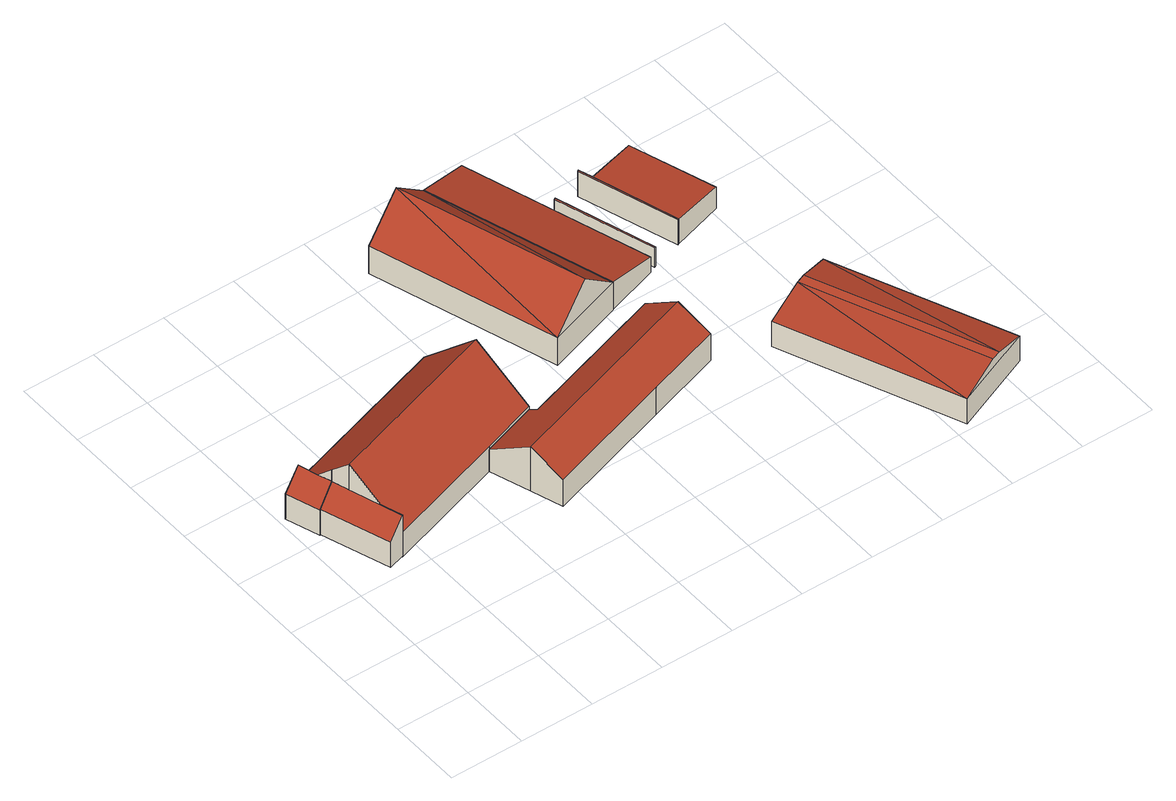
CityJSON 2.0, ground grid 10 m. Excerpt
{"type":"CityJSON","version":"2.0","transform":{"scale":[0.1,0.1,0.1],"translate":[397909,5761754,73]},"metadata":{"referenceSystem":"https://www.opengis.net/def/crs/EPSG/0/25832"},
"CityObjects":{
"building1":{"type":"Building","attributes":{"Gemeindeschluessel":"05558020","Geometrietyp2DReferenz":"3000","function":"51009_1610","roofType":"2100","measuredHeight":6.42},"geometry":[{"type":"Solid","lod":"2","boundaries":[[[[0,1,2,3]],[[4,5,1,0]],[[6,7,5,4]],[[3,2,7,6]],[[4,0,3,6]],[[1,5,7,2]]]],"semantics":{"surfaces":[{"type":"WallSurface"},{"type":"RoofSurface"},{"type":"GroundSurface"}],"values":[[0,0,0,0,1,2]]}}]},
"building2":{"type":"Building","attributes":{"Gemeindeschluessel":"05558020","Geometrietyp2DReferenz":"3000","function":"31001_1000"},"address":[{"country":"Germany","locality":"Havixbeck","thoroughfareNumber":"73","thoroughfareName":"Schonebeck"}],"children":["building2-1","building2-2","building2-3"]},
"building2-1":{"type":"BuildingPart","attributes":{"roofType":"2100","measuredHeight":6.42},"parents":["building2"],"geometry":[{"type":"Solid","lod":"2","boundaries":[[[[8,9,10,11]],[[12,9,8]],[[13,14,15,16]],[[11,10,14,13]],[[16,17,18,8,11,13]],[[9,19,15,14,10]],[[12,8,18]],[[19,9,12,18,17]],[[15,19,17,16]]]],"semantics":{"surfaces":[{"type":"WallSurface"},{"type":"RoofSurface"},{"type":"GroundSurface"},{"type":"ClosureSurface"}],"values":[[0,0,0,0,1,2,0,3,3]]}}]},
"building2-2":{"type":"BuildingPart","attributes":{"roofType":"3100","measuredHeight":6.8},"parents":["building2"],"geometry":[{"type":"Solid","lod":"2","boundaries":[[[[20,21,22,23]],[[24,25,21,20]],[[26,27,25,24]],[[28,29,27,26]],[[30,31,29,28]],[[32,33,31,30]],[[34,35,33,32]],[[23,22,36,37]],[[30,28,26,24,32]],[[20,23,37,34,32,24]],[[21,25,27,29,31,33,35,36,22]],[[35,34,37,36]]]],"semantics":{"surfaces":[{"type":"WallSurface"},{"type":"RoofSurface"},{"type":"GroundSurface"},{"type":"ClosureSurface"}],"values":[[0,0,0,0,0,0,0,0,1,1,2,3]]}}]},
"building2-3":{"type":"BuildingPart","attributes":{"roofType":"3100","measuredHeight":10.45},"parents":["building2"],"geometry":[{"type":"Solid","lod":"2","boundaries":[[[[38,39,40,41]],[[42,16,15,39,38]],[[43,44,9,12]],[[45,46,44,43]],[[47,48,46,45]],[[49,37,36,48,47]],[[41,40,35,34,50]],[[45,43,12,18,51,42,38,47]],[[41,50,49,47,38]],[[39,15,19,9,44,46,48,36,35,40]],[[16,42,51,17]],[[19,15,16,17]],[[17,51,18]],[[9,19,17,18,12]],[[34,37,49,50]],[[35,36,37,34]]]],"semantics":{"surfaces":[{"type":"WallSurface"},{"type":"RoofSurface"},{"type":"GroundSurface"},{"type":"ClosureSurface"}],"values":[[0,0,0,0,0,0,0,1,1,2,0,3,0,3,0,3]]}}]},
"building3":{"type":"Building","attributes":{"Gemeindeschluessel":"05558020","Geometrietyp2DReferenz":"3000","function":"31001_2700","roofType":"3100","measuredHeight":9.15},"geometry":[{"type":"Solid","lod":"2","boundaries":[[[[52,53,54,55]],[[56,57,53,52]],[[58,59,57,56]],[[55,54,59,58]],[[52,60,56]],[[58,61,55]],[[60,52,55]],[[55,61,60]],[[56,60,61]],[[61,58,56]],[[53,57,59,54]]]],"semantics":{"surfaces":[{"type":"WallSurface"},{"type":"RoofSurface"},{"type":"GroundSurface"}],"values":[[0,0,0,0,0,0,1,1,1,1,2]]}}]},
"building4":{"type":"Building","attributes":{"Gemeindeschluessel":"05558020","Geometrietyp2DReferenz":"3000","function":"31001_2700","roofType":"2100","measuredHeight":4.31},"geometry":[{"type":"Solid","lod":"2","boundaries":[[[[62,63,64,65]],[[66,67,63,62]],[[68,69,67,66]],[[70,71,69,68]],[[65,64,71,70]],[[68,66,62,65,70]],[[63,67,69,71,64]]]],"semantics":{"surfaces":[{"type":"WallSurface"},{"type":"RoofSurface"},{"type":"GroundSurface"}],"values":[[0,0,0,0,0,1,2]]}}]},
"building5":{"type":"Building","attributes":{"Gemeindeschluessel":"05558020","Geometrietyp2DReferenz":"3000","function":"51009_1700","roofType":"9999","measuredHeight":3},"geometry":[{"type":"Solid","lod":"2","boundaries":[[[[72,73,74,75]],[[73,76,77,74]],[[72,78,76,73]],[[75,79,78,72]],[[74,77,79,75]],[[76,78,79,77]]]],"semantics":{"surfaces":[{"type":"RoofSurface"},{"type":"WallSurface"},{"type":"GroundSurface"}],"values":[[0,1,1,1,1,2]]}}]},
"building6":{"type":"Building","attributes":{"Gemeindeschluessel":"05558020","Geometrietyp2DReferenz":"3000","function":"31001_2700","roofType":"9999","measuredHeight":5.24},"geometry":[{"type":"Solid","lod":"2","boundaries":[[[[80,81,82,83]],[[84,85,81,80]],[[86,87,85,84]],[[83,82,87,86]],[[83,88,89]],[[89,80,83]],[[80,89,90,84]],[[91,86,84]],[[84,90,91]],[[86,91,88,83]],[[89,88,91,90]],[[81,85,87,82]]]],"semantics":{"surfaces":[{"type":"WallSurface"},{"type":"RoofSurface"},{"type":"GroundSurface"}],"values":[[0,0,0,0,1,1,0,1,1,0,1,2]]}}]},
"building7":{"type":"Building","attributes":{"Gemeindeschluessel":"05558020","Geometrietyp2DReferenz":"3000","function":"51009_1700","roofType":"1000","measuredHeight":3.86},"geometry":[{"type":"Solid","lod":"2","boundaries":[[[[92,93,94,95]],[[96,97,93,92]],[[98,99,97,96]],[[100,101,99,98]],[[95,94,101,100]],[[98,96,92,95,100]],[[93,97,99,101,94]]]],"semantics":{"surfaces":[{"type":"WallSurface"},{"type":"RoofSurface"},{"type":"GroundSurface"}],"values":[[0,0,0,0,0,1,2]]}}]},
"building8":{"type":"Building","attributes":{"Gemeindeschluessel":"05558020","Geometrietyp2DReferenz":"3000","function":"51009_1610","roofType":"2100","measuredHeight":3.82},"geometry":[{"type":"Solid","lod":"2","boundaries":[[[[102,99,103,104]],[[105,97,99,102]],[[106,107,97,105]],[[104,103,107,106]],[[105,102,104,106]],[[99,97,107,103]]]],"semantics":{"surfaces":[{"type":"WallSurface"},{"type":"RoofSurface"},{"type":"GroundSurface"}],"values":[[0,0,0,0,1,2]]}}]}
},
"vertices":[
[47,316,70],[47,316,6],[24,308,6],[24,308,45],[77,223,70],[77,223,6],[55,216,45],[55,216,6],
[33,361,70],[33,361,5],[9,353,5],[9,353,44],[33,361,44],[24,308,44],[24,308,5],[47,316,5],[47,316,68],[48,316,69],[41,335,69],[48,316,5],
[522,353,47],[522,353,5],[319,288,5],[319,288,47],[536,310,74],[536,310,5],[551,268,47],[551,268,5],[448,235,47],[448,235,5],[272,178,47],[272,178,5],[258,221,74],[258,221,5],[240,275,40],[240,275,5],[316,300,5],[316,300,40],
[54,293,110],[54,293,5],[77,223,5],[77,223,43],[47,316,88],[33,362,43],[33,362,5],[271,437,44],[271,437,5],[293,369,110],[293,369,5],[316,300,44],[240,275,44],[48,316,88],
[510,397,53],[510,397,10],[431,648,10],[431,648,53],[405,363,53],[405,363,10],[326,613,53],[326,613,10],[457,380,102],[378,630,102],
[502,670,35],[502,670,11],[431,648,11],[431,648,54],[539,553,35],[539,553,11],[581,420,35],[581,420,11],[510,397,54],[510,397,11],
[589,423,42],[591,424,42],[549,557,42],[547,556,42],[591,424,12],[549,557,12],[589,423,12],[547,556,12],
[616,240,50],[616,240,11],[715,4,11],[715,4,50],[725,286,50],[725,286,11],[825,50,50],[825,50,11],[770,27,63],[671,263,63],[683,268,63],[783,32,63],
[593,571,50],[593,571,11],[591,570,11],[591,570,50],[599,553,50],[599,553,11],[635,438,50],[635,438,11],[633,437,50],[633,437,11],
[635,438,49],[704,459,11],[704,459,44],[599,553,49],[667,574,44],[667,574,11]
]}
